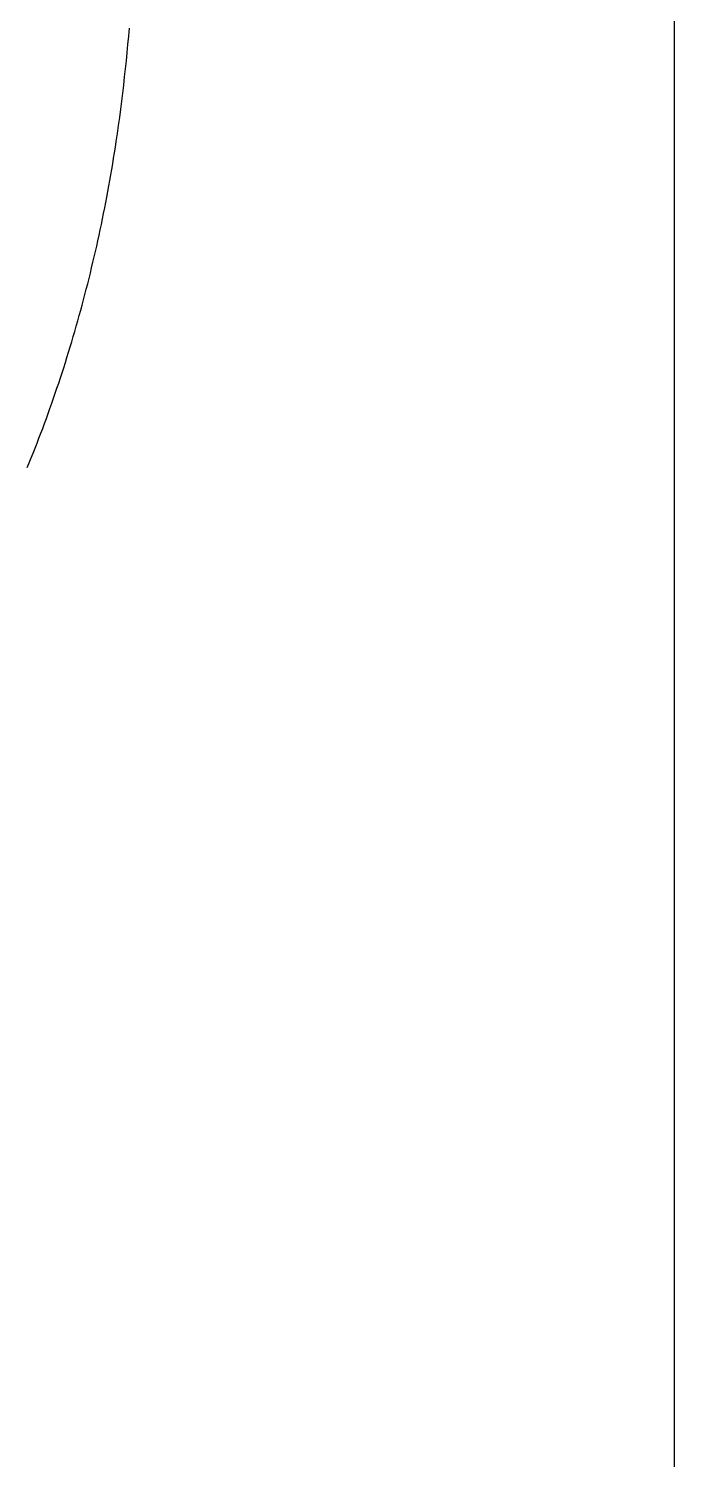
# Model space of a CAD drawing. Extents: x 0 to 527, y 0 to 420.
# Drawn here: x 82.92 to 89.01, y 70.96 to 84.45 of the extents above; entities that cross this region are included whole.
import ezdxf

# ---------------------------------------------------------------- set-up
doc = ezdxf.new("R2010")
doc.units = 0
doc.layers.get('0').update_dxf_attribs({"linetype": 'CONTINUOUS'})
doc.layers.add('LAYER_1', color=7, linetype='CONTINUOUS')

# ---------------------------------------------------------------- blocks, each defined once
blk = doc.blocks.new('LOGO')
at = {"layer": 'LAYER_1', "color": 5}
for points in [[(277.315, 101.787, 0), (277.436, 102.606, 0), (277.553, 103.426, 0), (277.666, 104.247, 0), (277.775, 105.068, 0), (277.88, 105.891, 0), (277.982, 106.713, 0), (278.079, 107.537, 0), (278.172, 108.361, 0), (278.262, 109.185, 0), (278.347, 110.01, 0), (278.429, 110.835, 0), (278.507, 111.661, 0), (278.58, 112.487, 0), (278.65, 113.313, 0)], [(268.278, 68.6527, 0), (268.48, 69.1459, 0), (268.68, 69.6407, 0), (268.878, 70.1371, 0), (269.074, 70.6351, 0), (269.269, 71.1347, 0), (269.462, 71.6359, 0), (269.653, 72.1387, 0), (269.843, 72.6431, 0), (270.031, 73.149, 0), (270.217, 73.6564, 0), (270.401, 74.1653, 0), (270.583, 74.6757, 0), (270.764, 75.1876, 0), (270.943, 75.701, 0), (271.12, 76.2159, 0), (271.295, 76.7321, 0), (271.469, 77.2499, 0), (271.641, 77.769, 0), (271.81, 78.2895, 0), (271.979, 78.8114, 0), (272.145, 79.3347, 0), (272.309, 79.8593, 0), (272.472, 80.3852, 0), (272.633, 80.9125, 0), (272.792, 81.4411, 0), (272.949, 81.971, 0), (273.104, 82.5022, 0), (273.257, 83.0346, 0), (273.408, 83.5683, 0), (273.558, 84.1032, 0), (273.706, 84.6394, 0), (273.851, 85.1767, 0), (273.995, 85.7153, 0), (274.137, 86.255, 0), (274.277, 86.7959, 0), (274.416, 87.3379, 0), (274.552, 87.8811, 0), (274.686, 88.4254, 0), (274.818, 88.9708, 0), (274.949, 89.5173, 0), (275.077, 90.0648, 0), (275.204, 90.6135, 0), (275.328, 91.1631, 0), (275.451, 91.7138, 0), (275.572, 92.2656, 0), (275.69, 92.8183, 0), (275.807, 93.372, 0), (275.922, 93.9267, 0), (276.034, 94.4824, 0), (276.145, 95.039, 0), (276.254, 95.5965, 0), (276.36, 96.1549, 0), (276.465, 96.7143, 0), (276.568, 97.2745, 0), (276.668, 97.8356, 0), (276.767, 98.3976, 0), (276.863, 98.9604, 0), (276.958, 99.524, 0), (277.05, 100.088, 0), (277.141, 100.654, 0), (277.229, 101.22, 0), (277.315, 101.787, 0)]]:
    blk.add_polyline3d(points, dxfattribs=at)

msp = doc.modelspace()

# ---------------------------------------------------------------- linework, layer by layer
at = {"color": 1}
msp.add_lwpolyline([(89.014, 59.151), (89.014, 111.443)], dxfattribs=at)

# ---------------------------------------------------------------- block references
at = {"color": 5, "xscale": 0.0928071272272585, "yscale": 0.0928071272272585, "zscale": 0.0928071272272585}
msp.add_blockref('LOGO', (58.014, 73.941), dxfattribs=at)

doc.saveas('drawing.dxf')
